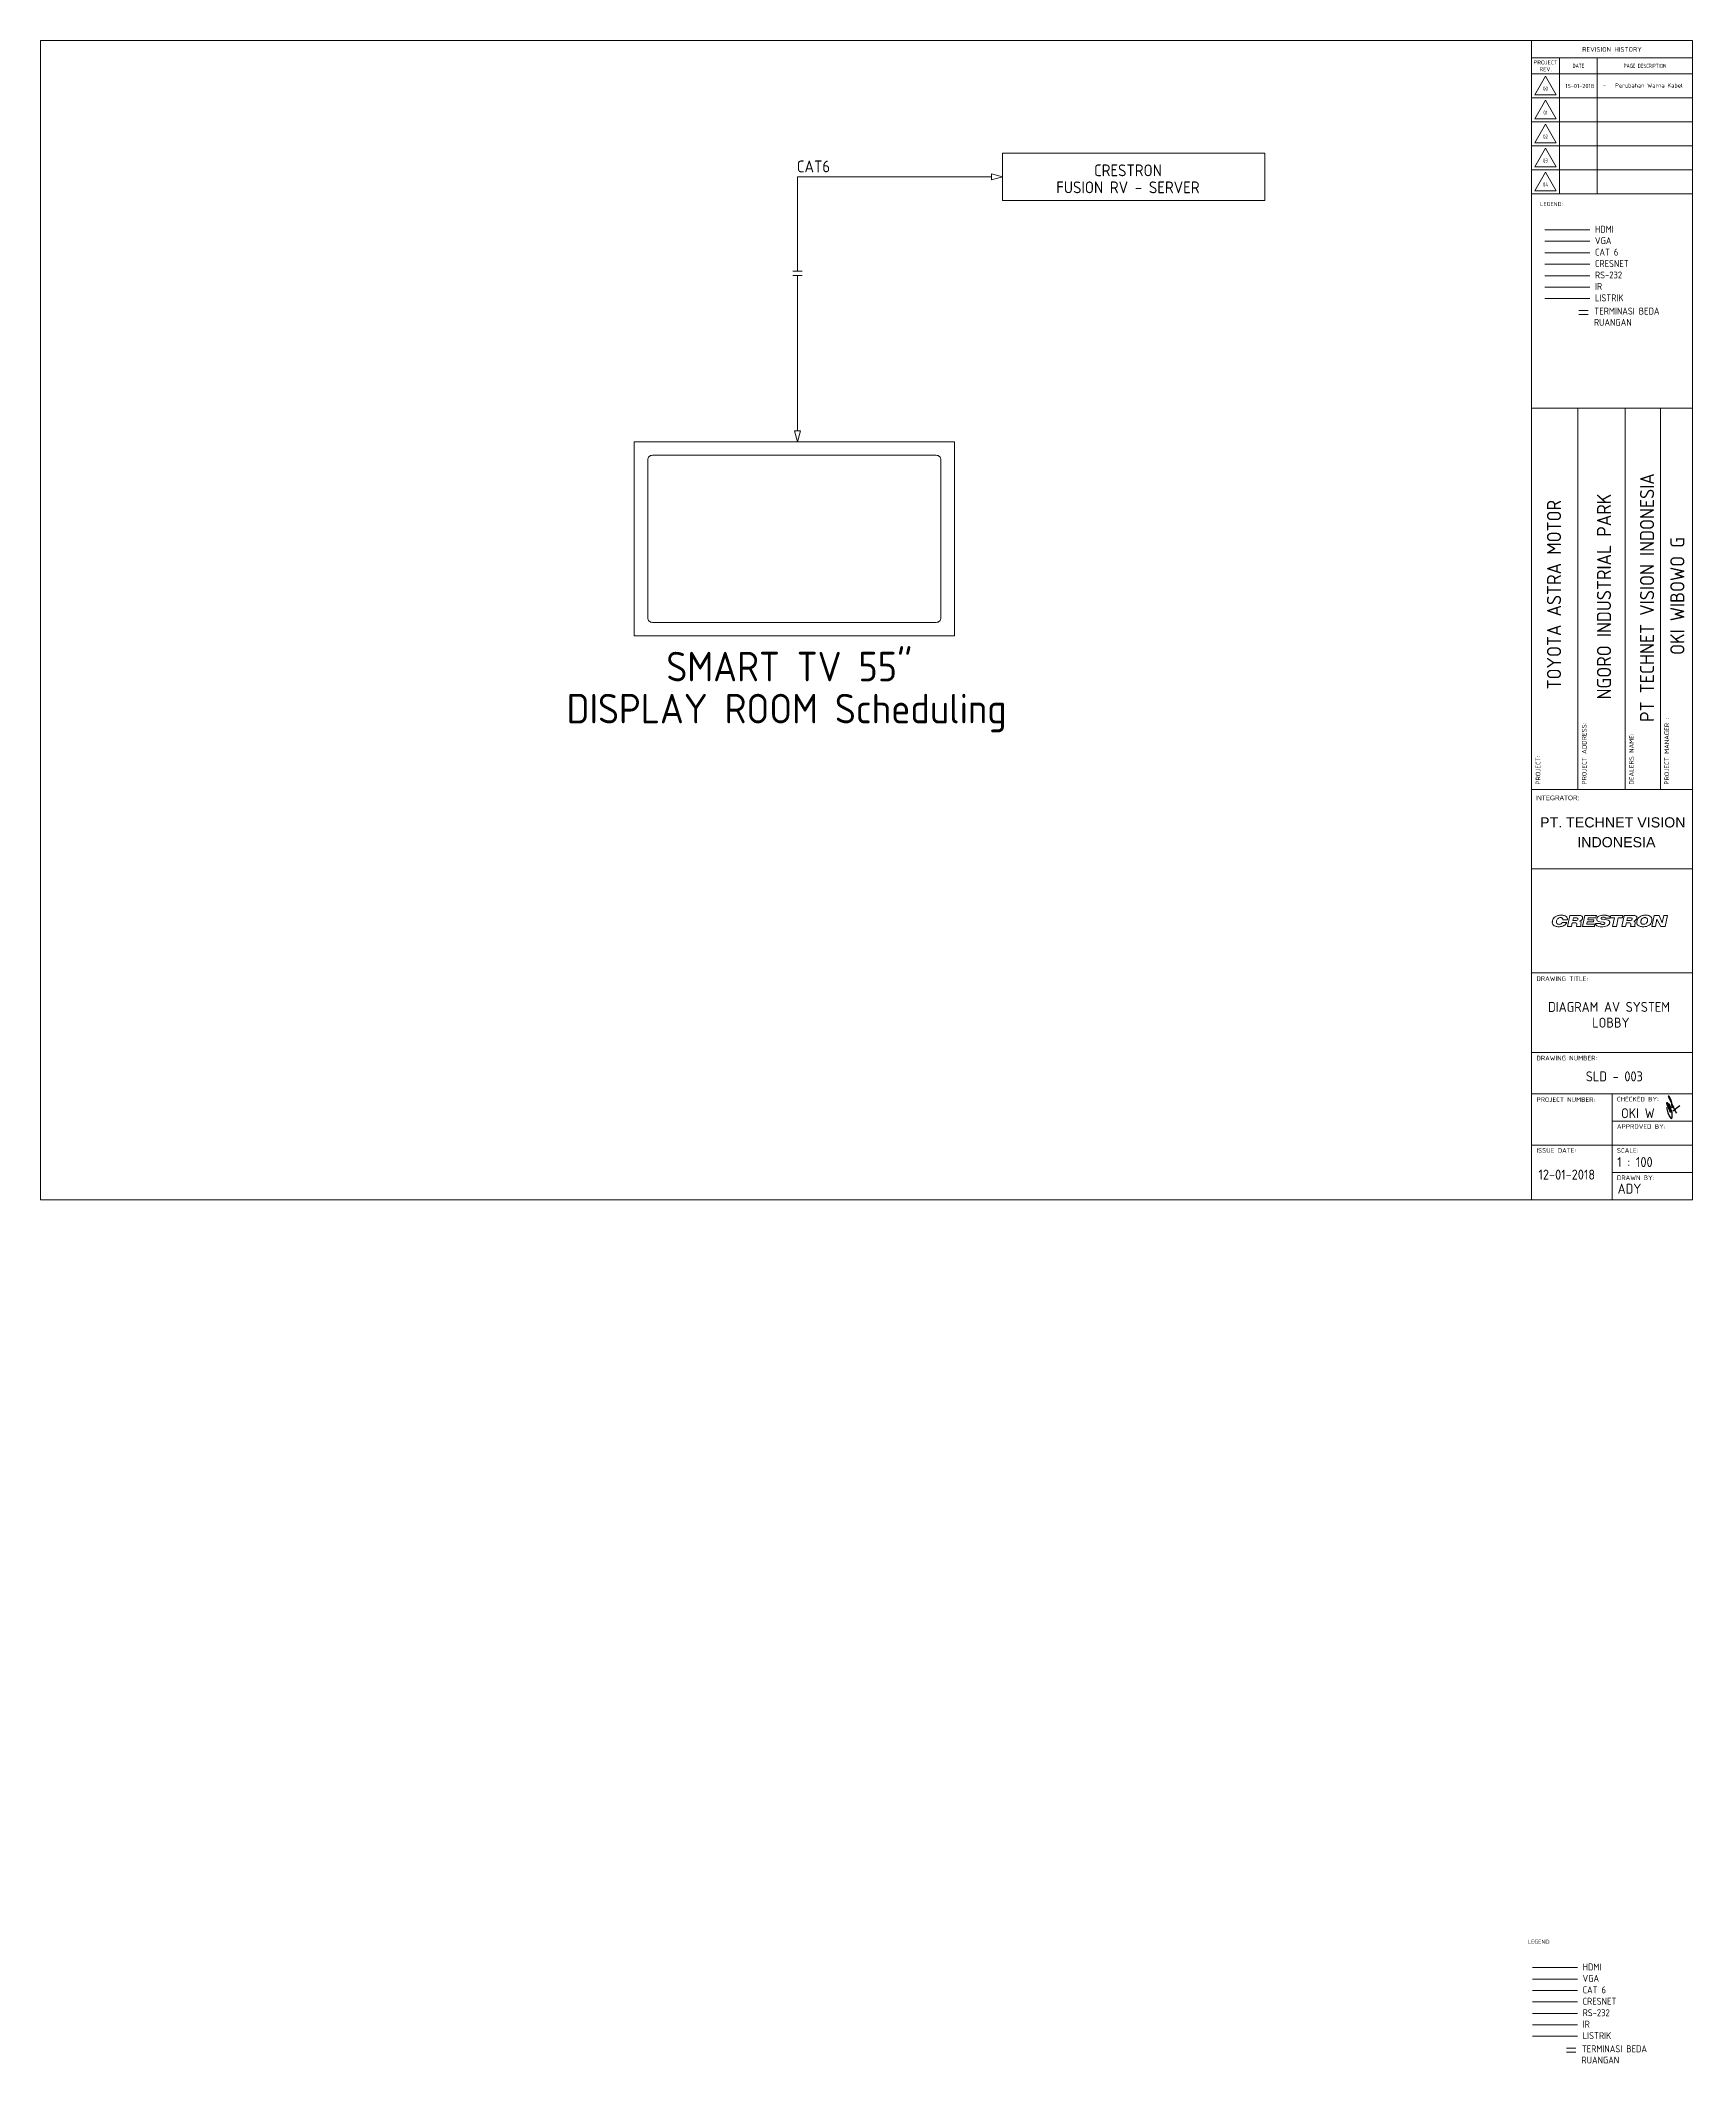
# Model space of a CAD drawing. Header units: millimetres. Extents: x 52029 to 181395, y -167683 to -9934.
# Drawn here: x 91369 to 126328, y -81404 to -38595 of the extents above; entities that cross this region are included whole.
import ezdxf
from ezdxf.enums import TextEntityAlignment as Align

# ---------------------------------------------------------------- set-up
doc = ezdxf.new("R2010")
doc.units = ezdxf.units.MM
doc.header["$LTSCALE"] = 3
doc.layers.add('FUR', color=8, linetype='Continuous', lineweight=5)
doc.layers.add('Koreksi', color=3, linetype='Continuous')
doc.styles.add('style1', font='isocp.shx', dxfattribs={"height": 1})
doc.styles.add('style2', font='ARIALUNI.TTF', dxfattribs={"height": 1})

msp = doc.modelspace()

# ---------------------------------------------------------------- linework, layer by layer
at = {"layer": 'FUR', "color": 7}
for p, q in [((122923, -38595), (122923, -63128)), ((122923, -63128), (122923, -38595)), ((122923, -38960), (126328, -38960)), ((122923, -39303), (126328, -39303)), ((123513, -41840), (123513, -38960)), ((124312, -41840), (124312, -38960)), ((122923, -39811), (126328, -39811)), ((122923, -40318), (126328, -40318)), ((122923, -40825), (126328, -40825)), ((122923, -41333), (126328, -41333)), ((122923, -41840), (126328, -41840)), ((123200, -43572), (124152, -43572)), ((122923, -46374), (126328, -46374)), ((123900, -54445), (123900, -46374)), ((124900, -54445), (124900, -46374)), ((125647, -54445), (125647, -46374)), ((122923, -54445), (126328, -54445)), ((122923, -56120), (126328, -56120)), ((122923, -58327), (126328, -58327)), ((122923, -60007), (126328, -60007)), ((122923, -60885), (126328, -60885)), ((124625, -63128), (124625, -60885)), ((124625, -61465), (126328, -61465)), ((122923, -61969), (126328, -61969)), ((124625, -62549), (126328, -62549)), ((122939, -80342), (123891, -80342))]:
    msp.add_line(p, q, dxfattribs=at)
at = {"layer": 'FUR', "color": 3}
for p, q in [((107387, -41479), (111495, -41479)), ((107387, -43480), (107387, -41479)), ((123200, -43087), (124152, -43087)), ((107387, -46856), (107387, -43567)), ((122939, -79858), (123891, -79858))]:
    msp.add_line(p, q, dxfattribs=at)
at = {"layer": 'FUR', "color": 5}
for p, q in [((123200, -42603), (124152, -42603)), ((122939, -79374), (123891, -79374))]:
    msp.add_line(p, q, dxfattribs=at)
at = {"layer": 'FUR', "color": 40}
for p, q in [((123200, -42845), (124152, -42845)), ((122939, -79616), (123891, -79616))]:
    msp.add_line(p, q, dxfattribs=at)
at = {"layer": 'FUR', "color": 4}
for p, q in [((123200, -43329), (124152, -43329)), ((122939, -80100), (123891, -80100))]:
    msp.add_line(p, q, dxfattribs=at)
at = {"layer": 'FUR', "color": 16}
for p, q in [((123200, -43814), (124152, -43814)), ((122939, -80584), (123891, -80584))]:
    msp.add_line(p, q, dxfattribs=at)
at = {"layer": 'FUR', "color": 1}
for p, q in [((123200, -44056), (124152, -44056)), ((122939, -80826), (123891, -80826))]:
    msp.add_line(p, q, dxfattribs=at)
at = {"layer": 'FUR', "color": 7, "linetype": 'Continuous'}
for p, q in [((123573, -57259), (123668, -57259)), ((123681, -57201), (123585, -57201)), ((123684, -57342), (123733, -57111)), ((123767, -57342), (123684, -57342)), ((123733, -57111), (123913, -57111)), ((123783, -57268), (123767, -57342)), ((123844, -57268), (123783, -57268)), ((123806, -57161), (123794, -57216)), ((123794, -57216), (123856, -57216)), ((123863, -57161), (123806, -57161)), ((123952, -57226), (123938, -57231)), ((123938, -57231), (123952, -57238)), ((124048, -57111), (123999, -57342)), ((123999, -57342), (124252, -57342)), ((124293, -57111), (124048, -57111)), ((124091, -57292), (124101, -57248)), ((124263, -57292), (124091, -57292)), ((124101, -57248), (124233, -57248)), ((124111, -57200), (124120, -57159)), ((124243, -57200), (124111, -57200)), ((124120, -57159), (124283, -57159)), ((124233, -57248), (124243, -57200)), ((124252, -57342), (124263, -57292)), ((124277, -57286), (124278, -57280)), ((124277, -57288), (124277, -57286)), ((124278, -57295), (124277, -57288)), ((124278, -57280), (124381, -57280)), ((124283, -57159), (124293, -57111)), ((124438, -57252), (124369, -57243)), ((124431, -57192), (124514, -57204)), ((124584, -57167), (124485, -57170)), ((124579, -57143), (124587, -57158)), ((124584, -57161), (124584, -57167)), ((124674, -57161), (124584, -57161)), ((124587, -57158), (124596, -57111)), ((124596, -57111), (124854, -57111)), ((124635, -57342), (124674, -57161)), ((124717, -57342), (124635, -57342)), ((124755, -57161), (124717, -57342)), ((124843, -57161), (124755, -57161)), ((124879, -57111), (124830, -57342)), ((124830, -57342), (124913, -57342)), ((124854, -57111), (124843, -57161)), ((125059, -57111), (124879, -57111)), ((124913, -57342), (124929, -57268)), ((124929, -57268), (124990, -57268)), ((124940, -57216), (124951, -57161)), ((125002, -57216), (124940, -57216)), ((124951, -57161), (125009, -57161)), ((125084, -57231), (125098, -57226)), ((125098, -57238), (125084, -57231)), ((125516, -57111), (125467, -57342)), ((125467, -57342), (125543, -57342)), ((125619, -57111), (125516, -57111)), ((125543, -57342), (125576, -57188)), ((125576, -57188), (125654, -57342)), ((125689, -57265), (125619, -57111)), ((125654, -57342), (125751, -57342)), ((125721, -57111), (125689, -57265)), ((125800, -57111), (125721, -57111)), ((125751, -57342), (125800, -57111))]:
    msp.add_line(p, q, dxfattribs=at)
at = {"layer": 'FUR', "color": 7}
for points in [[(126328, -63128), (91369, -63128), (91369, -38595), (126328, -38595)], [(123217, -39351), (122989, -39746), (123445, -39746)], [(123217, -39858), (122989, -40253), (123445, -40253)], [(123217, -40366), (122989, -40761), (123445, -40761)], [(111724, -40978), (117275, -40978), (117275, -41980), (111724, -41980)], [(123217, -40873), (122989, -41268), (123445, -41268)], [(111495, -41544), (111724, -41479), (111495, -41414)], [(123217, -41380), (122989, -41775), (123445, -41775)], [(103934, -47085), (110710, -47085), (110710, -51196), (103934, -51196)], [(107322, -46856), (107387, -47085), (107452, -46856)]]:
    msp.add_lwpolyline(points, close=True, dxfattribs=at)
at = {"layer": 'FUR'}
for points in [[(107288, -43480), (107486, -43480)], [(107288, -43567), (107486, -43567)], [(123924, -44308), (124121, -44308)], [(123924, -44395), (124121, -44395)]]:
    msp.add_lwpolyline(points, dxfattribs=at)
at = {"layer": 'FUR', "color": 7}
msp.add_lwpolyline([(104318, -47373), (110326, -47373, -0.414214), (110422, -47469), (110422, -50812, -0.414214), (110326, -50908), (104318, -50908, -0.414214), (104222, -50812), (104222, -47469, -0.414214)], format="xyb", close=True, dxfattribs=at)
for points in [[(123659, -81078), (123856, -81078)], [(123659, -81166), (123856, -81166)]]:
    msp.add_lwpolyline(points, dxfattribs=at)
at = {"layer": 'FUR', "color": 7, "linetype": 'Continuous'}
for points, knots in [([(123668, -57259), (123662, -57273), (123645, -57299), (123606, -57328), (123564, -57342), (123526, -57347), (123493, -57348), (123459, -57347), (123421, -57340), (123381, -57323), (123361, -57286), (123360, -57254), (123363, -57227), (123369, -57207), (123374, -57196), (123375, -57195)], [0, 0, 0, 0, 0.100252, 0.202706, 0.318397, 0.384047, 0.455889, 0.536851, 0.605598, 0.714018, 0.808191, 0.861423, 0.922712, 0.987783, 1, 1, 1, 1]), ([(123375, -57195), (123378, -57188), (123389, -57165), (123422, -57132), (123469, -57114), (123512, -57106), (123547, -57105), (123581, -57106), (123617, -57112), (123654, -57125), (123682, -57160), (123683, -57188), (123681, -57201)], [0, 0, 0, 0, 0.056159, 0.192302, 0.342071, 0.428123, 0.523676, 0.609795, 0.683842, 0.801708, 0.897506, 1, 1, 1, 1]), ([(123453, -57226), (123449, -57243), (123449, -57274), (123480, -57296), (123505, -57299), (123528, -57297), (123553, -57287), (123567, -57271), (123573, -57259)], [0, 0, 0, 0, 0.288267, 0.414969, 0.571513, 0.684826, 0.789199, 1, 1, 1, 1]), ([(123585, -57201), (123586, -57189), (123580, -57169), (123556, -57157), (123533, -57154), (123506, -57158), (123471, -57177), (123457, -57206), (123453, -57226)], [0, 0, 0, 0, 0.188085, 0.281798, 0.394527, 0.550862, 0.693534, 1, 1, 1, 1]), ([(123879, -57299), (123880, -57290), (123875, -57269), (123853, -57268), (123844, -57268)], [0, 0, 0, 0, 0.468457, 1, 1, 1, 1]), ([(123856, -57216), (123867, -57216), (123889, -57217), (123904, -57198), (123906, -57189)], [0, 0, 0, 0, 0.544614, 1, 1, 1, 1]), ([(123906, -57189), (123908, -57181), (123897, -57157), (123874, -57161), (123863, -57161)], [0, 0, 0, 0, 0.442881, 1, 1, 1, 1]), ([(123873, -57342), (123873, -57337), (123875, -57322), (123878, -57308), (123879, -57299)], [0, 0, 0, 0, 0.333196, 1, 1, 1, 1]), ([(123965, -57343), (123958, -57343), (123936, -57342), (123905, -57342), (123881, -57342), (123873, -57342)], [0, 0, 0, 0, 0.230142, 0.729741, 1, 1, 1, 1]), ([(123913, -57111), (123929, -57111), (123954, -57112), (123987, -57119), (124002, -57138), (124004, -57155), (124002, -57171), (123996, -57188), (123981, -57210), (123965, -57222), (123952, -57226)], [0, 0, 0, 0, 0.230902, 0.368958, 0.481056, 0.544446, 0.619091, 0.716385, 0.811272, 1, 1, 1, 1]), ([(123952, -57238), (123959, -57241), (123975, -57254), (123969, -57273), (123968, -57283)], [0, 0, 0, 0, 0.440178, 1, 1, 1, 1]), ([(123968, -57283), (123965, -57297), (123961, -57316), (123962, -57338), (123965, -57343)], [0, 0, 0, 0, 0.68883, 1, 1, 1, 1]), ([(124397, -57349), (124380, -57349), (124337, -57349), (124281, -57323), (124278, -57295)], [0, 0, 0, 0, 0.378534, 1, 1, 1, 1]), ([(124369, -57243), (124349, -57241), (124308, -57234), (124299, -57193), (124302, -57178)], [0, 0, 0, 0, 0.579782, 1, 1, 1, 1]), ([(124302, -57178), (124305, -57167), (124314, -57143), (124348, -57119), (124385, -57110), (124421, -57106), (124450, -57105), (124478, -57105), (124506, -57108), (124536, -57113), (124563, -57124), (124575, -57136), (124579, -57143)], [0, 0, 0, 0, 0.113034, 0.228983, 0.375666, 0.466482, 0.570816, 0.652646, 0.724892, 0.842832, 0.930919, 1, 1, 1, 1]), ([(124381, -57280), (124383, -57287), (124398, -57300), (124421, -57301), (124441, -57300), (124456, -57297), (124468, -57290), (124473, -57280), (124473, -57273), (124472, -57270)], [0, 0, 0, 0, 0.186688, 0.440398, 0.590719, 0.719387, 0.827569, 0.930861, 1, 1, 1, 1]), ([(124437, -57147), (124427, -57147), (124413, -57148), (124398, -57157), (124393, -57168), (124394, -57180), (124409, -57190), (124422, -57191), (124431, -57192)], [0, 0, 0, 0, 0.286754, 0.40083, 0.504941, 0.615041, 0.722664, 1, 1, 1, 1]), ([(124514, -57204), (124533, -57207), (124562, -57213), (124577, -57245), (124575, -57267), (124569, -57287), (124554, -57311), (124520, -57334), (124464, -57347), (124421, -57349), (124397, -57349)], [0, 0, 0, 0, 0.179197, 0.245473, 0.321571, 0.387361, 0.450785, 0.587547, 0.764331, 1, 1, 1, 1]), ([(124485, -57170), (124483, -57158), (124461, -57147), (124443, -57147), (124437, -57147)], [0, 0, 0, 0, 0.676715, 1, 1, 1, 1]), ([(124472, -57270), (124472, -57269), (124471, -57265), (124460, -57255), (124447, -57253), (124438, -57252)], [0, 0, 0, 0, 0.072542, 0.33478, 1, 1, 1, 1]), ([(124990, -57268), (124999, -57268), (125021, -57269), (125025, -57290), (125025, -57299)], [0, 0, 0, 0, 0.531593, 1, 1, 1, 1]), ([(125052, -57189), (125050, -57198), (125035, -57217), (125013, -57216), (125002, -57216)], [0, 0, 0, 0, 0.455386, 1, 1, 1, 1]), ([(125009, -57161), (125020, -57161), (125043, -57157), (125053, -57181), (125052, -57189)], [0, 0, 0, 0, 0.557056, 1, 1, 1, 1]), ([(125025, -57299), (125024, -57308), (125020, -57322), (125018, -57337), (125019, -57342)], [0, 0, 0, 0, 0.666804, 1, 1, 1, 1]), ([(125019, -57342), (125023, -57342), (125054, -57342), (125084, -57340), (125111, -57343)], [0, 0, 0, 0, 0.131628, 1, 1, 1, 1]), ([(125098, -57226), (125110, -57222), (125127, -57210), (125142, -57188), (125148, -57171), (125150, -57155), (125147, -57138), (125133, -57119), (125100, -57112), (125075, -57111), (125059, -57111)], [0, 0, 0, 0, 0.188736, 0.283616, 0.380889, 0.455532, 0.518911, 0.630991, 0.769045, 1, 1, 1, 1]), ([(125113, -57283), (125115, -57273), (125121, -57254), (125105, -57241), (125098, -57238)], [0, 0, 0, 0, 0.559945, 1, 1, 1, 1]), ([(125111, -57343), (125107, -57338), (125107, -57316), (125111, -57297), (125113, -57283)], [0, 0, 0, 0, 0.311162, 1, 1, 1, 1]), ([(125466, -57226), (125464, -57235), (125459, -57254), (125442, -57287), (125408, -57321), (125362, -57340), (125318, -57347), (125282, -57348), (125247, -57347), (125208, -57340), (125169, -57323), (125149, -57286), (125147, -57254), (125150, -57235), (125152, -57224), (125153, -57222)], [0, 0, 0, 0, 0.064068, 0.124227, 0.241023, 0.369716, 0.443703, 0.52587, 0.605862, 0.67379, 0.780921, 0.873973, 0.926574, 0.987141, 1, 1, 1, 1]), ([(125153, -57222), (125155, -57215), (125160, -57198), (125176, -57167), (125210, -57132), (125256, -57114), (125300, -57106), (125336, -57105), (125371, -57106), (125410, -57113), (125449, -57130), (125469, -57167), (125471, -57199), (125468, -57216), (125466, -57226)], [0, 0, 0, 0, 0.052701, 0.114544, 0.234477, 0.366412, 0.442215, 0.526387, 0.60837, 0.677995, 0.787894, 0.883579, 0.937702, 1, 1, 1, 1]), ([(125237, -57226), (125236, -57231), (125235, -57241), (125235, -57259), (125242, -57280), (125260, -57293), (125277, -57297), (125292, -57298), (125307, -57297), (125326, -57293), (125347, -57281), (125362, -57262), (125370, -57244), (125373, -57233), (125374, -57228)], [0, 0, 0, 0, 0.072482, 0.136076, 0.243947, 0.348592, 0.409135, 0.47847, 0.547944, 0.612764, 0.734581, 0.859096, 0.926875, 1, 1, 1, 1]), ([(125374, -57228), (125376, -57218), (125378, -57199), (125369, -57173), (125352, -57160), (125335, -57156), (125319, -57155), (125304, -57156), (125285, -57160), (125264, -57172), (125249, -57191), (125241, -57210), (125238, -57220), (125237, -57226)], [0, 0, 0, 0, 0.135607, 0.243885, 0.348591, 0.409014, 0.478211, 0.547552, 0.612292, 0.734207, 0.859017, 0.926903, 1, 1, 1, 1])]:
    msp.add_open_spline(points, degree=3, knots=knots, dxfattribs=at)
at = {"layer": 'Koreksi', "color": 7}
for points in [[(125779, -61171), (125805, -61283), (125843, -61364), (125872, -61401), (125879, -61405), (125888, -61398), (125896, -61380), (125899, -61348), (125894, -61288), (125878, -61226), (125839, -61113), (125858, -61187), (125865, -61213), (125817, -61113), (125814, -61092), (125831, -61131), (125849, -61191), (125860, -61246), (125864, -61282), (125845, -61247), (125826, -61202), (125790, -61120), (125783, -61091), (125783, -61077), (125787, -61069), (125790, -61068), (125800, -61074), (125819, -61097), (125833, -61120), (125847, -61144), (125861, -61162), (125880, -61170), (125900, -61168), (125921, -61156), (125929, -61151), (125901, -61175), (125896, -61159), (125892, -61109), (125888, -61072), (125876, -61029), (125863, -60993), (125839, -60951), (125824, -60935), (125813, -60931), (125817, -60947), (125826, -60966), (125842, -60997), (125863, -61037), (125898, -61109), (125926, -61172), (125971, -61264), (125991, -61296)], [(125914, -61247), (126056, -61129)]]:
    msp.add_lwpolyline(points, dxfattribs=at)

# ---------------------------------------------------------------- texts
at = {"layer": 'FUR', "color": 7, "style": 'style1', "width": 0.8}
for s, height, p in [('DATE', 85.9, (123912, -39132)), ('PAGE DESCRIPTION', 85.87, (125320, -39132)), ('00', 85.9, (123217, -39614)), ('01', 85.9, (123217, -40121)), ('02', 85.9, (123217, -40629)), ('03', 85.9, (123217, -41136)), ('04', 85.9, (123217, -41643))]:
    msp.add_text(s, height=height, dxfattribs=at).set_placement(p, align=Align.MIDDLE_CENTER)
at = {"layer": 'FUR', "color": 7, "style": 'style1'}
for s, p in [('CAT6', (107726, -41385)), ('CRESTRON', (114381, -41468)), ('FUSION RV - SERVER', (114381, -41828))]:
    msp.add_text(s, height=250, dxfattribs=at).set_placement(p, align=Align.CENTER)
for s, height, p in [('VGA', 146.7, (124263, -42905)), ('HDMI', 146.7, (124263, -42663)), ('CAT 6', 146.7, (124263, -43147)), ('CRESNET', 146.7, (124263, -43389)), ('RS-232', 146.7, (124263, -43631)), ('IR', 146.7, (124263, -43873)), ('LISTRIK', 146.7, (124263, -44115)), ('RUANGAN', 146.7, (124242, -44633)), ('TERMINASI BEDA ', 146.67, (124250, -44395)), ('SMART TV 55"', 625, (104613, -52156)), ('DISPLAY ROOM Scheduling', 625, (102502, -53046)), ('DIAGRAM AV SYSTEM', 210, (123272, -59150)), ('LOBBY', 210, (124206, -59483)), ('SLD - 003', 210, (124070, -60620)), ('OKI W', 210, (124817, -61400)), ('12-01-2018', 210, (123068, -62699)), ('1 : 100', 210, (124735, -62433)), ('ADY', 210, (124743, -62997)), ('VGA', 146.7, (124002, -79675)), ('HDMI', 146.7, (124002, -79433)), ('CAT 6', 146.7, (124002, -79917)), ('CRESNET', 146.7, (124002, -80159)), ('RS-232', 146.7, (124002, -80402)), ('IR', 146.7, (124002, -80644)), ('LISTRIK', 146.7, (124002, -80886)), ('RUANGAN', 146.7, (123978, -81403)), ('TERMINASI BEDA ', 146.67, (123985, -81165))]:
    msp.add_text(s, height=height, dxfattribs=at).set_placement(p)
for s, p in [('PT TECHNET VISION INDONESIA', (125516, -50384)), ('TOYOTA ASTRA MOTOR', (123547, -50323)), ('NGORO INDUSTRIAL PARK', (124605, -50363)), ('OKI WIBOWO G', (126157, -50349))]:
    msp.add_text(s, height=300, rotation=90, dxfattribs=at).set_placement(p, align=Align.CENTER)
at = {"layer": 'FUR', "color": 7, "linetype": 'Continuous', "style": 'style2'}
for s, height, p in [('INTEGRATOR:', 97.99, (123000, -54671)), ('PT. TECHNET VISION', 215.57, (123101, -55248)), ('INDONESIA', 215.6, (123888, -55667))]:
    msp.add_text(s, height=height, dxfattribs=at).set_placement(p)
at = {"layer": 'FUR', "color": 7, "style": 'style1'}
for s, insert, char_height, width, attachment_point in [('REVISION HISTORY', (124625, -38784), 98.13, 1952.13, 5), ('PROJECT REV.', (123218, -39132), 85.87, 476.39, 5), ('15-01-2018', (123636, -39516), 85.9, 1647.26, 1), ('\\pi-257.59642,l343.46189,t343.46189;-^IPerubahan Warna Kabel', (124348, -39505), 85.87, 1647.26, 1), ('LEGEND:', (123104, -42013), 85.9, 1647.26, 1), ('DRAWING TITLE:', (123025, -58398), 98.13, 1647.26, 1), ('DRAWING NUMBER:', (123025, -60079), 98.13, 1647.26, 1), ('PROJECT NUMBER:', (123025, -60957), 98.13, 1647.26, 1), ('CHECKED BY:', (124728, -60948), 98.13, 1647.26, 1), ('APPROVED BY:', (124728, -61527), 98.13, 1647.26, 1), ('ISSUE DATE:', (123025, -62032), 98.13, 1647.26, 1), ('SCALE:', (124728, -62032), 98.1, 1647.26, 1), ('DRAWN BY:', (124728, -62611), 98.1, 1647.26, 1), ('LEGEND:', (122843, -78783), 85.9, 1647.26, 1)]:
    msp.add_mtext(s, dxfattribs=dict(at, insert=insert, char_height=char_height, width=width, attachment_point=attachment_point))
at = {"layer": 'FUR', "color": 7, "width": 1647.26, "attachment_point": 1, "rotation": 90, "style": 'style1'}
for s, insert, char_height in [('PROJECT ADDRESS:', (123987, -54343), 98.13), ('DEALERS NAME:', (124987, -54343), 98.13), ('PROJECT MANAGER :', (125734, -54343), 98.13), ('PROJECT:', (123010, -54343), 98.1)]:
    msp.add_mtext(s, dxfattribs=dict(at, insert=insert, char_height=char_height))

doc.saveas('drawing.dxf')
